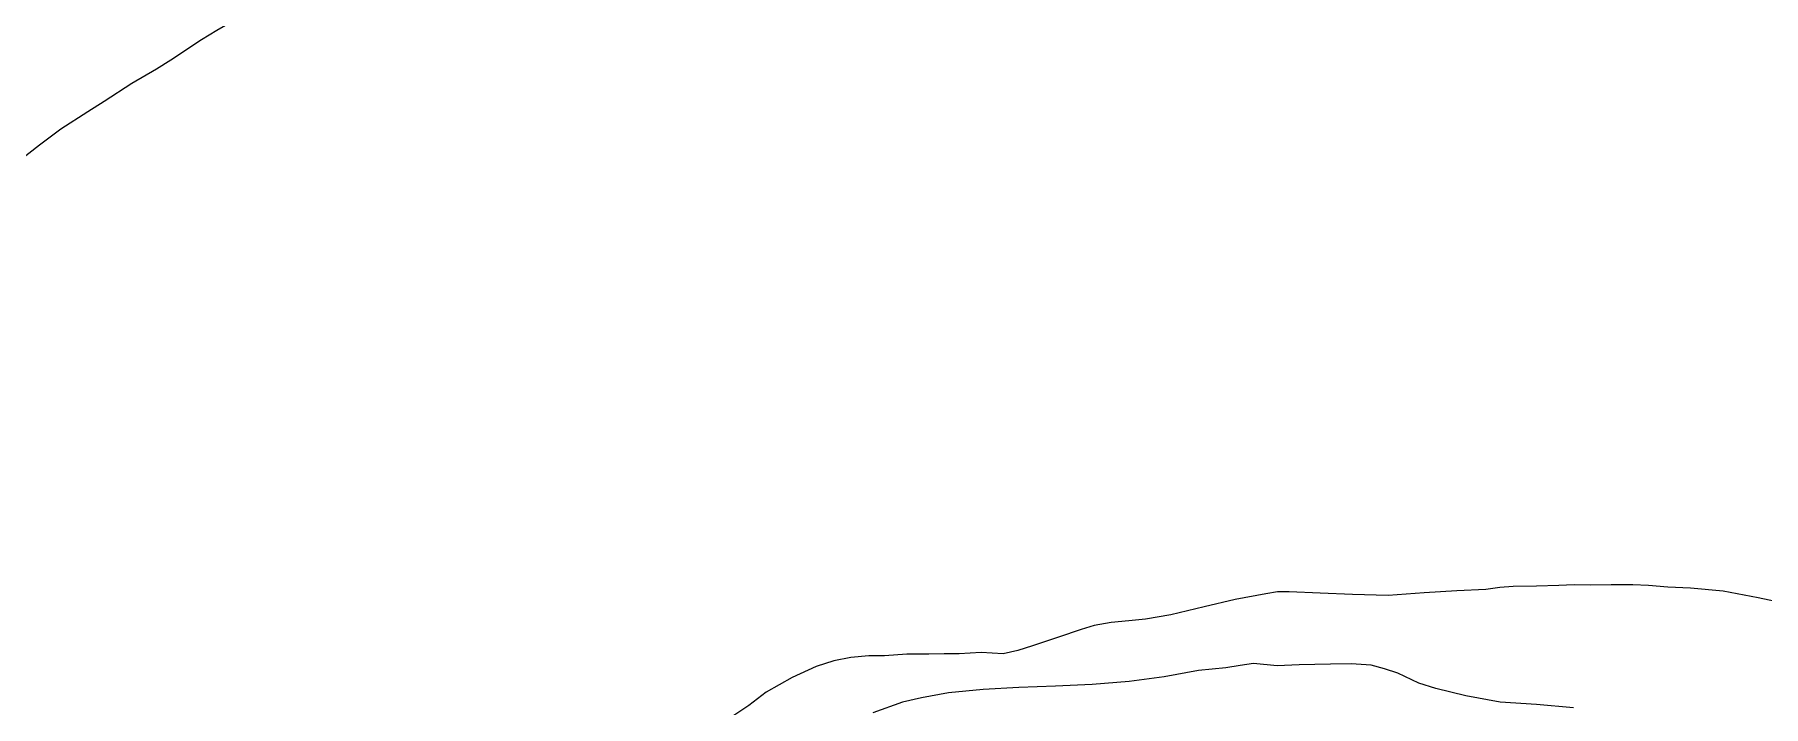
# Model space of a CAD drawing. Header units: feet. Extents: x 333642 to 335017, y 470420 to 471851.
# Drawn here: x 334094.6 to 334328.2, y 471581.2 to 471672 of the extents above; entities that cross this region are included whole.
import ezdxf

# ---------------------------------------------------------------- set-up
doc = ezdxf.new("R2010")
doc.units = ezdxf.units.FT
doc.header["$MEASUREMENT"] = 0
doc.layers.add('Contour', color=7, linetype='CONTINUOUS', true_color=0xffffff)

msp = doc.modelspace()

# ---------------------------------------------------------------- linework, layer by layer
at = {"layer": 'Contour', "color": 18, "linetype": 'Continuous', "true_color": 0x000000}
for points, elevation in [([(334092.322955, 471654.848783), (334095.212318, 471657.10225), (334098.099762, 471659.249899), (334101.767917, 471661.587415), (334103.956249, 471663.011825), (334107.684338, 471665.437667), (334111.029048, 471667.391314), (334112.968271, 471668.583777), (334117.099365, 471671.313942), (334119.185879, 471672.581372), (334122.403819, 471674.448388), (334126.167925, 471676.816297), (334128.335123, 471678.017583), (334131.985165, 471679.926946), (334135.327699, 471681.965998), (334136.6385, 471682.767563)], -1.5), ([(334332.12595, 471594.899873), (334327.453807, 471595.896048), (334322.741019, 471596.789586), (334318.313105, 471597.200264), (334315.268799, 471597.341928), (334312.661766, 471597.553697), (334310.52369, 471597.663288), (334307.597801, 471597.651505), (334304.866853, 471597.619321), (334302.598186, 471597.623224), (334300.529574, 471597.566423), (334297.489786, 471597.480016), (334294.33903, 471597.403215), (334292.557845, 471597.275361), (334290.663204, 471597.03151), (334286.762723, 471596.823109), (334282.348357, 471596.547972), (334277.476017, 471596.183161), (334272.639868, 471596.345972), (334268.265687, 471596.512637), (334264.090372, 471596.676228), (334262.516185, 471596.70766), (334260.922446, 471596.424974), (334256.770152, 471595.642957), (334252.6177, 471594.662597), (334248.077978, 471593.592599), (334244.650885, 471592.99994), (334242.41559, 471592.757645), (334240.025668, 471592.53365), (334237.757234, 471592.13877), (334235.960201, 471591.599805), (334232.921451, 471590.591111), (334229.420132, 471589.399372), (334227.401281, 471588.789317), (334225.450046, 471588.337087), (334222.485533, 471588.486754), (334219.478606, 471588.306625), (334217.456259, 471588.303338), (334215.40439, 471588.272946), (334212.427055, 471588.288215), (334209.399028, 471588.069772), (334207.307195, 471588.027967), (334204.839444, 471587.831208), (334202.571152, 471587.353711), (334200.152449, 471586.586303), (334196.948429, 471585.102292), (334193.423848, 471583.150226), (334191.091078, 471581.322388), (334188.36993, 471579.548633)], -1.5), ([(334302.489164, 471581.013106), (334297.494682, 471581.460165), (334292.576066, 471581.805658), (334287.966046, 471582.639942), (334283.924335, 471583.655383), (334281.614568, 471584.356213), (334278.773108, 471585.688704), (334276.96452, 471586.304629), (334275.172716, 471586.787402), (334272.479417, 471586.981507), (334269.658818, 471586.905655), (334267.537769, 471586.882646), (334265.424111, 471586.848749), (334262.47877, 471586.699309), (334259.247419, 471587.015948), (334257.48147, 471586.727271), (334255.513511, 471586.423278), (334251.852661, 471586.079224), (334247.181282, 471585.208182), (334242.455184, 471584.583855), (334237.484183, 471584.178461), (334232.502663, 471583.942586), (334227.533815, 471583.757567), (334222.749884, 471583.502486), (334218.056646, 471583.061911), (334214.418376, 471582.386851), (334211.857506, 471581.775912), (334207.828923, 471580.356995)], -2)]:
    msp.add_lwpolyline(points, dxfattribs=dict(at, elevation=elevation))

doc.saveas('drawing.dxf')
